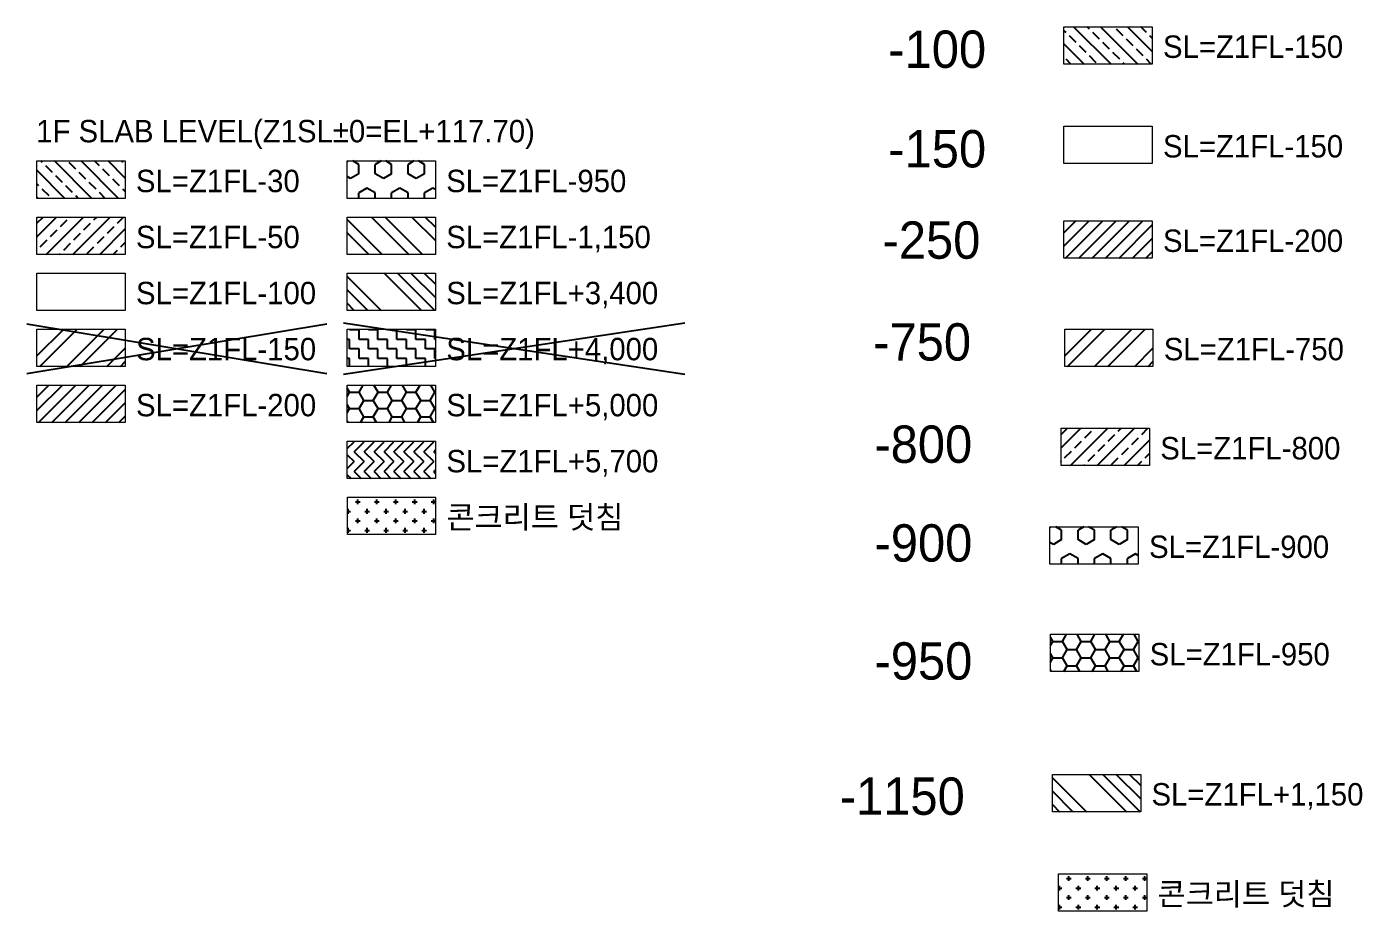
# Model space of a CAD drawing. Header units: millimetres. Extents: x -63681 to 183738, y 27655 to 152096.
# Drawn here: x -63681 to -10062, y 41090 to 76609 of the extents above; entities that cross this region are included whole.
import ezdxf
from ezdxf.enums import TextEntityAlignment as Align

# ---------------------------------------------------------------- set-up
doc = ezdxf.new("R2010")
doc.units = ezdxf.units.MM
for name, color, linetype in [('$0$A-HAT', 8, 'Continuous'), ('A-HAT', 251, 'Continuous'), ('A-REV-1', 1, 'Continuous'), ('S-TEXT-NOTE', 7, 'Continuous'), ('레벨', 40, 'Continuous')]:
    doc.layers.add(name, color=color, linetype=linetype)
doc.layers.add('A-CON', color=2, linetype='Continuous', lineweight=9)
doc.styles.add('Gtx', font='Dotum.ttf')

msp = doc.modelspace()

# ---------------------------------------------------------------- hatches: boundary and pattern name
at = {"layer": '$0$A-HAT'}
h = msp.add_hatch(dxfattribs=at)
h.set_pattern_fill('CROSS', color=1, scale=60)
h.set_pattern_definition([(2e-15, (-137734.97, 23620.47), (381, 381), [190.5, -571.5]), (90, (-137639.7, 23525.2), (-381, 381), [190.5, -571.5])])
h.paths.add_polyline_path([(-50808.304, 57717.617), (-47263.117, 57717.617), (-47263.117, 56217.617), (-50808.304, 56217.617)])
h = msp.add_hatch(dxfattribs=at)
h.set_pattern_fill('CROSS', color=1, scale=60)
h.set_pattern_definition([(2e-15, (-109186.6, 8492.93), (381, 381), [190.5, -571.5]), (90, (-109091.36, 8397.7), (-381, 381), [190.5, -571.5])])
h.paths.add_polyline_path([(-22259.95, 42590.083), (-18714.762, 42590.083), (-18714.762, 41090.083), (-22259.95, 41090.083)])
at = {"layer": 'A-HAT'}
h = msp.add_hatch(dxfattribs=at)
h.set_pattern_fill('ANSI33', color=256, scale=120, angle=90)
h.paths.add_polyline_path([(-22041.267, 76609.447), (-18496.079, 76609.447), (-18496.079, 75109.447), (-22041.267, 75109.447)])
h = msp.add_hatch(dxfattribs=at)
h.set_pattern_fill('ANSI33', color=256, scale=120, angle=90)
h.set_pattern_definition([(135, (-113568.7, 85575.4), (-538.815, -538.815), []), (135, (-113568.7, 86114.2), (-538.815, -538.815), [381, -190.5])])
h.paths.add_polyline_path([(-63275.551, 71217.617), (-59730.363, 71217.617), (-59730.363, 69717.617), (-63275.551, 69717.617)])
h = msp.add_hatch(dxfattribs=at)
h.set_pattern_fill('HEX', color=256, scale=120, angle=90)
h.set_pattern_definition([(90, (-157917.35, 37553.8), (-659.9114, 4e-14), [381, -762]), (210, (-157917.35, 37553.8), (329.9557, -571.5), [381, -762]), (150, (-157917.35, 37934.8), (-329.9557, -571.5), [381, -762])])
h.paths.add_polyline_path([(-50818.719, 71217.617), (-47273.532, 71217.617), (-47273.532, 69717.617), (-50818.719, 69717.617)])
h = msp.add_hatch(dxfattribs=at)
h.set_pattern_fill('ANSI33', color=256, scale=120)
h.set_pattern_definition([(45, (-99640.6, 86769.8), (-538.815, 538.815), []), (45, (-99101.76, 86769.8), (-538.815, 538.815), [381, -190.5])])
h.paths.add_polyline_path([(-63274.249, 68967.617), (-59729.061, 68967.617), (-59729.061, 67467.617), (-63274.249, 67467.617)])
h = msp.add_hatch(dxfattribs=at)
h.set_pattern_fill('ANSI32', color=256, scale=120, angle=90)
h.set_pattern_definition([(135, (-166816.3, -522054.8), (-808.223, -808.223), []), (135, (-166816.3, -521516), (-808.223, -808.223), [])])
h.paths.add_polyline_path([(-50817.417, 68967.617), (-47272.23, 68967.617), (-47272.23, 67467.617), (-50817.417, 67467.617)])
h = msp.add_hatch(dxfattribs=at)
h.set_pattern_fill('ANSI31', color=256, scale=120)
h.set_pattern_definition([(45, (-84791.22, 83175.62), (-269.4077, 269.4077), [])])
h.paths.add_polyline_path([(-22041.267, 68817.851), (-18496.079, 68817.851), (-18496.079, 67317.851), (-22041.267, 67317.851)])
h = msp.add_hatch(dxfattribs=at)
h.set_pattern_fill('ANSI34', color=256, scale=120, angle=90)
h.set_pattern_definition([(135, (-165336.3, -522054.8), (-1616.446, -1616.446), []), (135, (-165336.3, -521516), (-1616.446, -1616.446), []), (135, (-165336.3, -520977.1), (-1616.446, -1616.446), []), (135, (-165336.3, -520438.3), (-1616.446, -1616.446), [])])
h.paths.add_polyline_path([(-50816.116, 66717.617), (-47270.928, 66717.617), (-47270.928, 65217.617), (-50816.116, 65217.617)])
h = msp.add_hatch(dxfattribs=at)
h.set_pattern_fill('ANSI32', color=256, scale=120)
h.set_pattern_definition([(45, (-99634.1, 75519.8), (-808.223, 808.223), []), (45, (-99095.2, 75519.8), (-808.223, 808.223), [])])
h.paths.add_polyline_path([(-63271.645, 64467.617), (-59726.457, 64467.617), (-59726.457, 62967.617), (-63271.645, 62967.617)])
h = msp.add_hatch(dxfattribs=at)
h.set_pattern_fill('ZIGZAG', color=256, scale=120, angle=90)
h.set_pattern_definition([(90, (-74724.3, 77769.76), (-381, 381), [381, -381]), (180, (-74724.3, 78150.76), (-381, -381), [381, -381])])
h.paths.add_polyline_path([(-50814.814, 64467.617), (-47269.626, 64467.617), (-47269.626, 62967.617), (-50814.814, 62967.617)])
h = msp.add_hatch(dxfattribs=at)
h.set_pattern_fill('ANSI32', color=256, scale=120)
h.set_pattern_definition([(45, (-58372.1, 75519.8), (-808.223, 808.223), []), (45, (-57833.3, 75519.8), (-808.223, 808.223), [])])
h.paths.add_polyline_path([(-22009.671, 64467.617), (-18464.484, 64467.617), (-18464.484, 62967.617), (-22009.671, 62967.617)])
h = msp.add_hatch(dxfattribs=at)
h.set_pattern_fill('ANSI31', color=256, scale=120)
h.set_pattern_definition([(45, (-126020.3, 76575.4), (-269.4077, 269.4077), [])])
h.paths.add_polyline_path([(-63270.343, 62217.617), (-59725.155, 62217.617), (-59725.155, 60717.617), (-63270.343, 60717.617)])
h = msp.add_hatch(dxfattribs=at)
h.set_pattern_fill('HONEY', color=256, scale=120)
h.set_pattern_definition([(2e-15, (-74723, 77769.76), (571.5, 329.9557), [381, -762]), (120, (-74723, 77769.76), (-571.5, 329.9557), [381, -762]), (60, (-74723, 77769.76), (1e-06, 659.9114), [-762, 381])])
h.paths.add_polyline_path([(-50812.21, 62217.617), (-47267.022, 62217.617), (-47267.022, 60717.617), (-50812.21, 60717.617)])
h = msp.add_hatch(dxfattribs=at)
h.set_pattern_fill('ANSI33', color=256, scale=120)
h.set_pattern_definition([(45, (-58516.6, 78289.06), (-538.815, 538.815), []), (45, (-57977.75, 78289.06), (-538.815, 538.815), [381, -190.5])])
h.paths.add_polyline_path([(-22150.242, 60486.912), (-18605.054, 60486.912), (-18605.054, 58986.912), (-22150.242, 58986.912)])
h = msp.add_hatch(dxfattribs=at)
h.set_pattern_fill('KHAT41', color=256, scale=4000)
h.set_pattern_definition([(45, (-165336.33, -522054.78), (400, 0), [565.6854, -565.6854]), (315, (-165336.33, -522054.78), (400, -8e-14), [565.6854, -565.6854])])
h.paths.add_polyline_path([(-50809.606, 59967.617), (-47264.418, 59967.617), (-47264.418, 58467.617), (-50809.606, 58467.617)])
h = msp.add_hatch(dxfattribs=at)
h.set_pattern_fill('HEX', color=256, scale=120, angle=90)
h.set_pattern_definition([(90, (-129699.57, 22866.3), (-659.9114, 4e-14), [381, -762]), (210, (-129699.57, 22866.3), (329.9557, -571.5), [381, -762]), (150, (-129699.57, 23247.3), (-329.9557, -571.5), [381, -762])])
h.paths.add_polyline_path([(-22600.939, 56530.111), (-19055.751, 56530.111), (-19055.751, 55030.111), (-22600.939, 55030.111)])
h = msp.add_hatch(dxfattribs=at)
h.set_pattern_fill('HONEY', color=256, scale=120)
h.set_pattern_definition([(2e-15, (-46487.77, 67767.26), (571.5, 329.9557), [381, -762]), (120, (-46487.77, 67767.26), (-571.5, 329.9557), [381, -762]), (60, (-46487.77, 67767.26), (1e-06, 659.9114), [-762, 381])])
h.paths.add_polyline_path([(-22576.976, 52215.118), (-19031.788, 52215.118), (-19031.788, 50715.118), (-22576.976, 50715.118)])
h = msp.add_hatch(dxfattribs=at)
h.set_pattern_fill('ANSI34', color=256, scale=120, angle=90)
h.set_pattern_definition([(135, (-137023.8, -542183.4), (-1616.446, -1616.446), []), (135, (-137023.8, -541644.5), (-1616.446, -1616.446), []), (135, (-137023.8, -541105.7), (-1616.446, -1616.446), []), (135, (-137023.8, -540567), (-1616.446, -1616.446), [])])
h.paths.add_polyline_path([(-22503.549, 46589.035), (-18958.362, 46589.035), (-18958.362, 45089.035), (-22503.549, 45089.035)])

# ---------------------------------------------------------------- linework, layer by layer
at = {"layer": 'A-CON'}
for points in [[(-22041.267, 76609.447), (-18496.079, 76609.447), (-18496.079, 75109.447), (-22041.267, 75109.447)], [(-22041.267, 72610.676), (-18496.079, 72610.676), (-18496.079, 71110.676), (-22041.267, 71110.676)], [(-63275.551, 71217.617), (-59730.363, 71217.617), (-59730.363, 69717.617), (-63275.551, 69717.617)], [(-50818.719, 71217.617), (-47273.532, 71217.617), (-47273.532, 69717.617), (-50818.719, 69717.617)], [(-63274.249, 68967.617), (-59729.061, 68967.617), (-59729.061, 67467.617), (-63274.249, 67467.617)], [(-50817.417, 68967.617), (-47272.23, 68967.617), (-47272.23, 67467.617), (-50817.417, 67467.617)], [(-22041.267, 68817.851), (-18496.079, 68817.851), (-18496.079, 67317.851), (-22041.267, 67317.851)], [(-63272.947, 66717.617), (-59727.759, 66717.617), (-59727.759, 65217.617), (-63272.947, 65217.617)], [(-50816.116, 66717.617), (-47270.928, 66717.617), (-47270.928, 65217.617), (-50816.116, 65217.617)], [(-63271.645, 64467.617), (-59726.457, 64467.617), (-59726.457, 62967.617), (-63271.645, 62967.617)], [(-50814.814, 64467.617), (-47269.626, 64467.617), (-47269.626, 62967.617), (-50814.814, 62967.617)], [(-22009.671, 64467.617), (-18464.484, 64467.617), (-18464.484, 62967.617), (-22009.671, 62967.617)], [(-63270.343, 62217.617), (-59725.155, 62217.617), (-59725.155, 60717.617), (-63270.343, 60717.617)], [(-50812.21, 62217.617), (-47267.022, 62217.617), (-47267.022, 60717.617), (-50812.21, 60717.617)], [(-22150.242, 60486.912), (-18605.054, 60486.912), (-18605.054, 58986.912), (-22150.242, 58986.912)], [(-50809.606, 59967.617), (-47264.418, 59967.617), (-47264.418, 58467.617), (-50809.606, 58467.617)], [(-50808.304, 57717.617), (-47263.117, 57717.617), (-47263.117, 56217.617), (-50808.304, 56217.617)], [(-22600.939, 56530.111), (-19055.751, 56530.111), (-19055.751, 55030.111), (-22600.939, 55030.111)], [(-22576.976, 52215.118), (-19031.788, 52215.118), (-19031.788, 50715.118), (-22576.976, 50715.118)], [(-22503.549, 46589.035), (-18958.362, 46589.035), (-18958.362, 45089.035), (-22503.549, 45089.035)], [(-22259.95, 42590.083), (-18714.762, 42590.083), (-18714.762, 41090.083), (-22259.95, 41090.083)]]:
    msp.add_lwpolyline(points, close=True, dxfattribs=at)
at = {"layer": 'A-REV-1', "linetype": 'Continuous'}
for p, q in [((-63680.736, 62687.836), (-51632.342, 64684.759)), ((-63680.736, 64684.759), (-51632.342, 62687.836)), ((-50966.687, 62654.554), (-37254.144, 64718.041)), ((-50966.687, 64718.041), (-37254.144, 62654.554))]:
    msp.add_line(p, q, dxfattribs=at)

# ---------------------------------------------------------------- texts
at = {"layer": 'S-TEXT-NOTE', "color": 4, "style": 'Gtx'}
for s, p in [('SL=Z1FL-150', (-18062.594, 75357.34)), ('1F SLAB LEVEL(Z1SL%%P0=EL+117.70)', (-63300.47, 71966.28)), ('SL=Z1FL-150', (-18062.594, 71358.569)), ('SL=Z1FL-30', (-59296.878, 69965.51)), ('SL=Z1FL-950', (-46840.046, 69965.51)), ('SL=Z1FL-50', (-59295.576, 67715.51)), ('SL=Z1FL-1,150', (-46838.744, 67715.51)), ('SL=Z1FL-200', (-18062.594, 67565.744)), ('SL=Z1FL-100', (-59294.274, 65465.51)), ('SL=Z1FL+3,400', (-46837.442, 65465.51)), ('SL=Z1FL-150', (-59292.972, 63215.51)), ('SL=Z1FL+4,000', (-46836.141, 63215.51)), ('SL=Z1FL-750', (-18030.998, 63215.51)), ('SL=Z1FL-200', (-59291.67, 60965.51)), ('SL=Z1FL+5,000', (-46833.537, 60965.51)), ('SL=Z1FL-800', (-18171.569, 59234.805)), ('SL=Z1FL+5,700', (-46830.933, 58715.51)), ('콘크리트 덧침', (-46829.631, 56465.51)), ('SL=Z1FL-900', (-18622.265, 55278.004)), ('SL=Z1FL-950', (-18598.303, 50963.011)), ('SL=Z1FL+1,150', (-18524.876, 45336.928)), ('콘크리트 덧침', (-18281.276, 41337.976))]:
    msp.add_text(s, height=900, dxfattribs=at).set_placement(p)
at = {"layer": '레벨', "style": 'Gtx'}
for s, p in [('-100', (-27126.139, 75706.579)), ('-150', (-27126.139, 71707.808)), ('-250', (-27357.91, 68042.016)), ('-750', (-27731.117, 63953.07, 0)), ('-800', (-27684.828, 59847.056)), ('-900', (-27680.415, 55880.831)), ('-950', (-27680.415, 51142.805)), ('-1150', (-28529.149, 45713.713, 0))]:
    msp.add_text(s, height=1500, dxfattribs=at).set_placement(p, align=Align.MIDDLE_CENTER)

doc.saveas('drawing.dxf')
